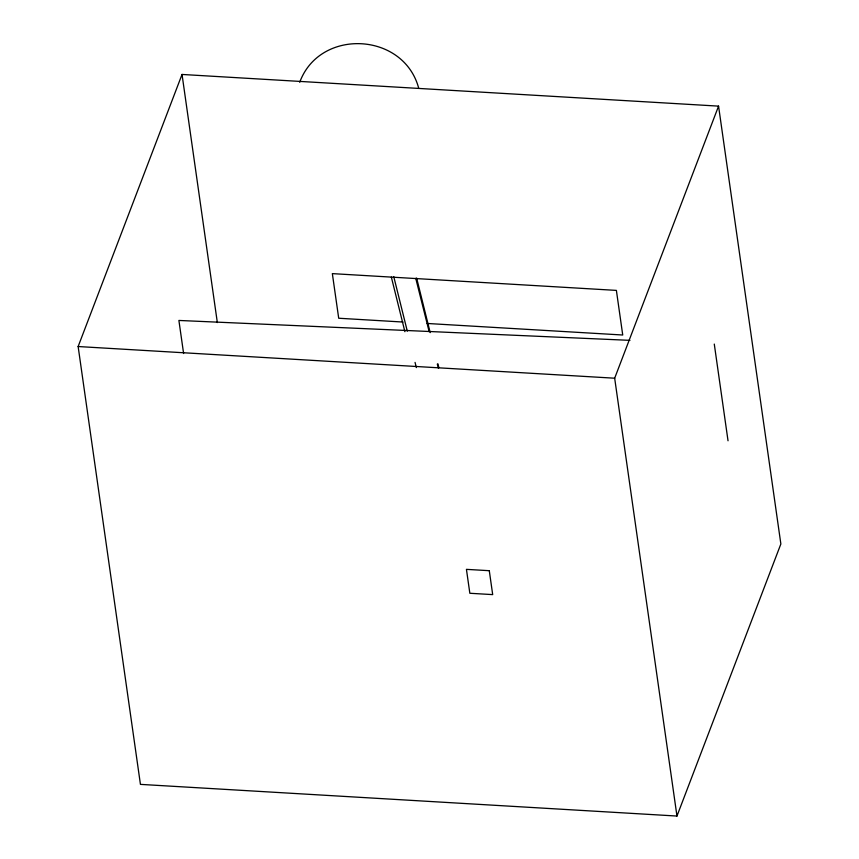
<?xml version="1.0" encoding="UTF-8"?>
<svg xmlns="http://www.w3.org/2000/svg" width="859" height="859" viewBox="0 0 859 859"><rect width="100%" height="100%" fill="white"/><g stroke="black" fill="none" stroke-linecap="round" stroke-linejoin="round"><path stroke-width="1.29" d="M299.716 82.303C319.677 27.756 403.934 31.955 418.762 88.423M78.137 346.531L182.033 74.454L718.564 106.129L780.863 543.972L676.967 816.05L140.436 784.374L78.137 346.531L614.668 378.207L718.564 106.129M629.958 340.357L178.897 320.45L183.611 353.532M403.011 322.039L338.704 318.238L332.347 273.624L616.386 290.396L622.732 335.01L427.127 323.467M415.745 278.337L429.146 331.606M437.317 364.098L438.294 367.996M416.615 277.994L430.187 332.626M437.94 363.851L438.906 367.759M393.744 276.577L407.306 331.187M415.058 362.401L416.347 367.598M391.339 277.081L404.9 331.692M714.28 344.072L728.035 440.785M614.668 378.207L676.967 816.05M182.033 74.454L217.338 322.565M489.286 570.698L466.437 569.356L469.841 593.268L492.69 594.611L489.286 570.698"/></g></svg>
